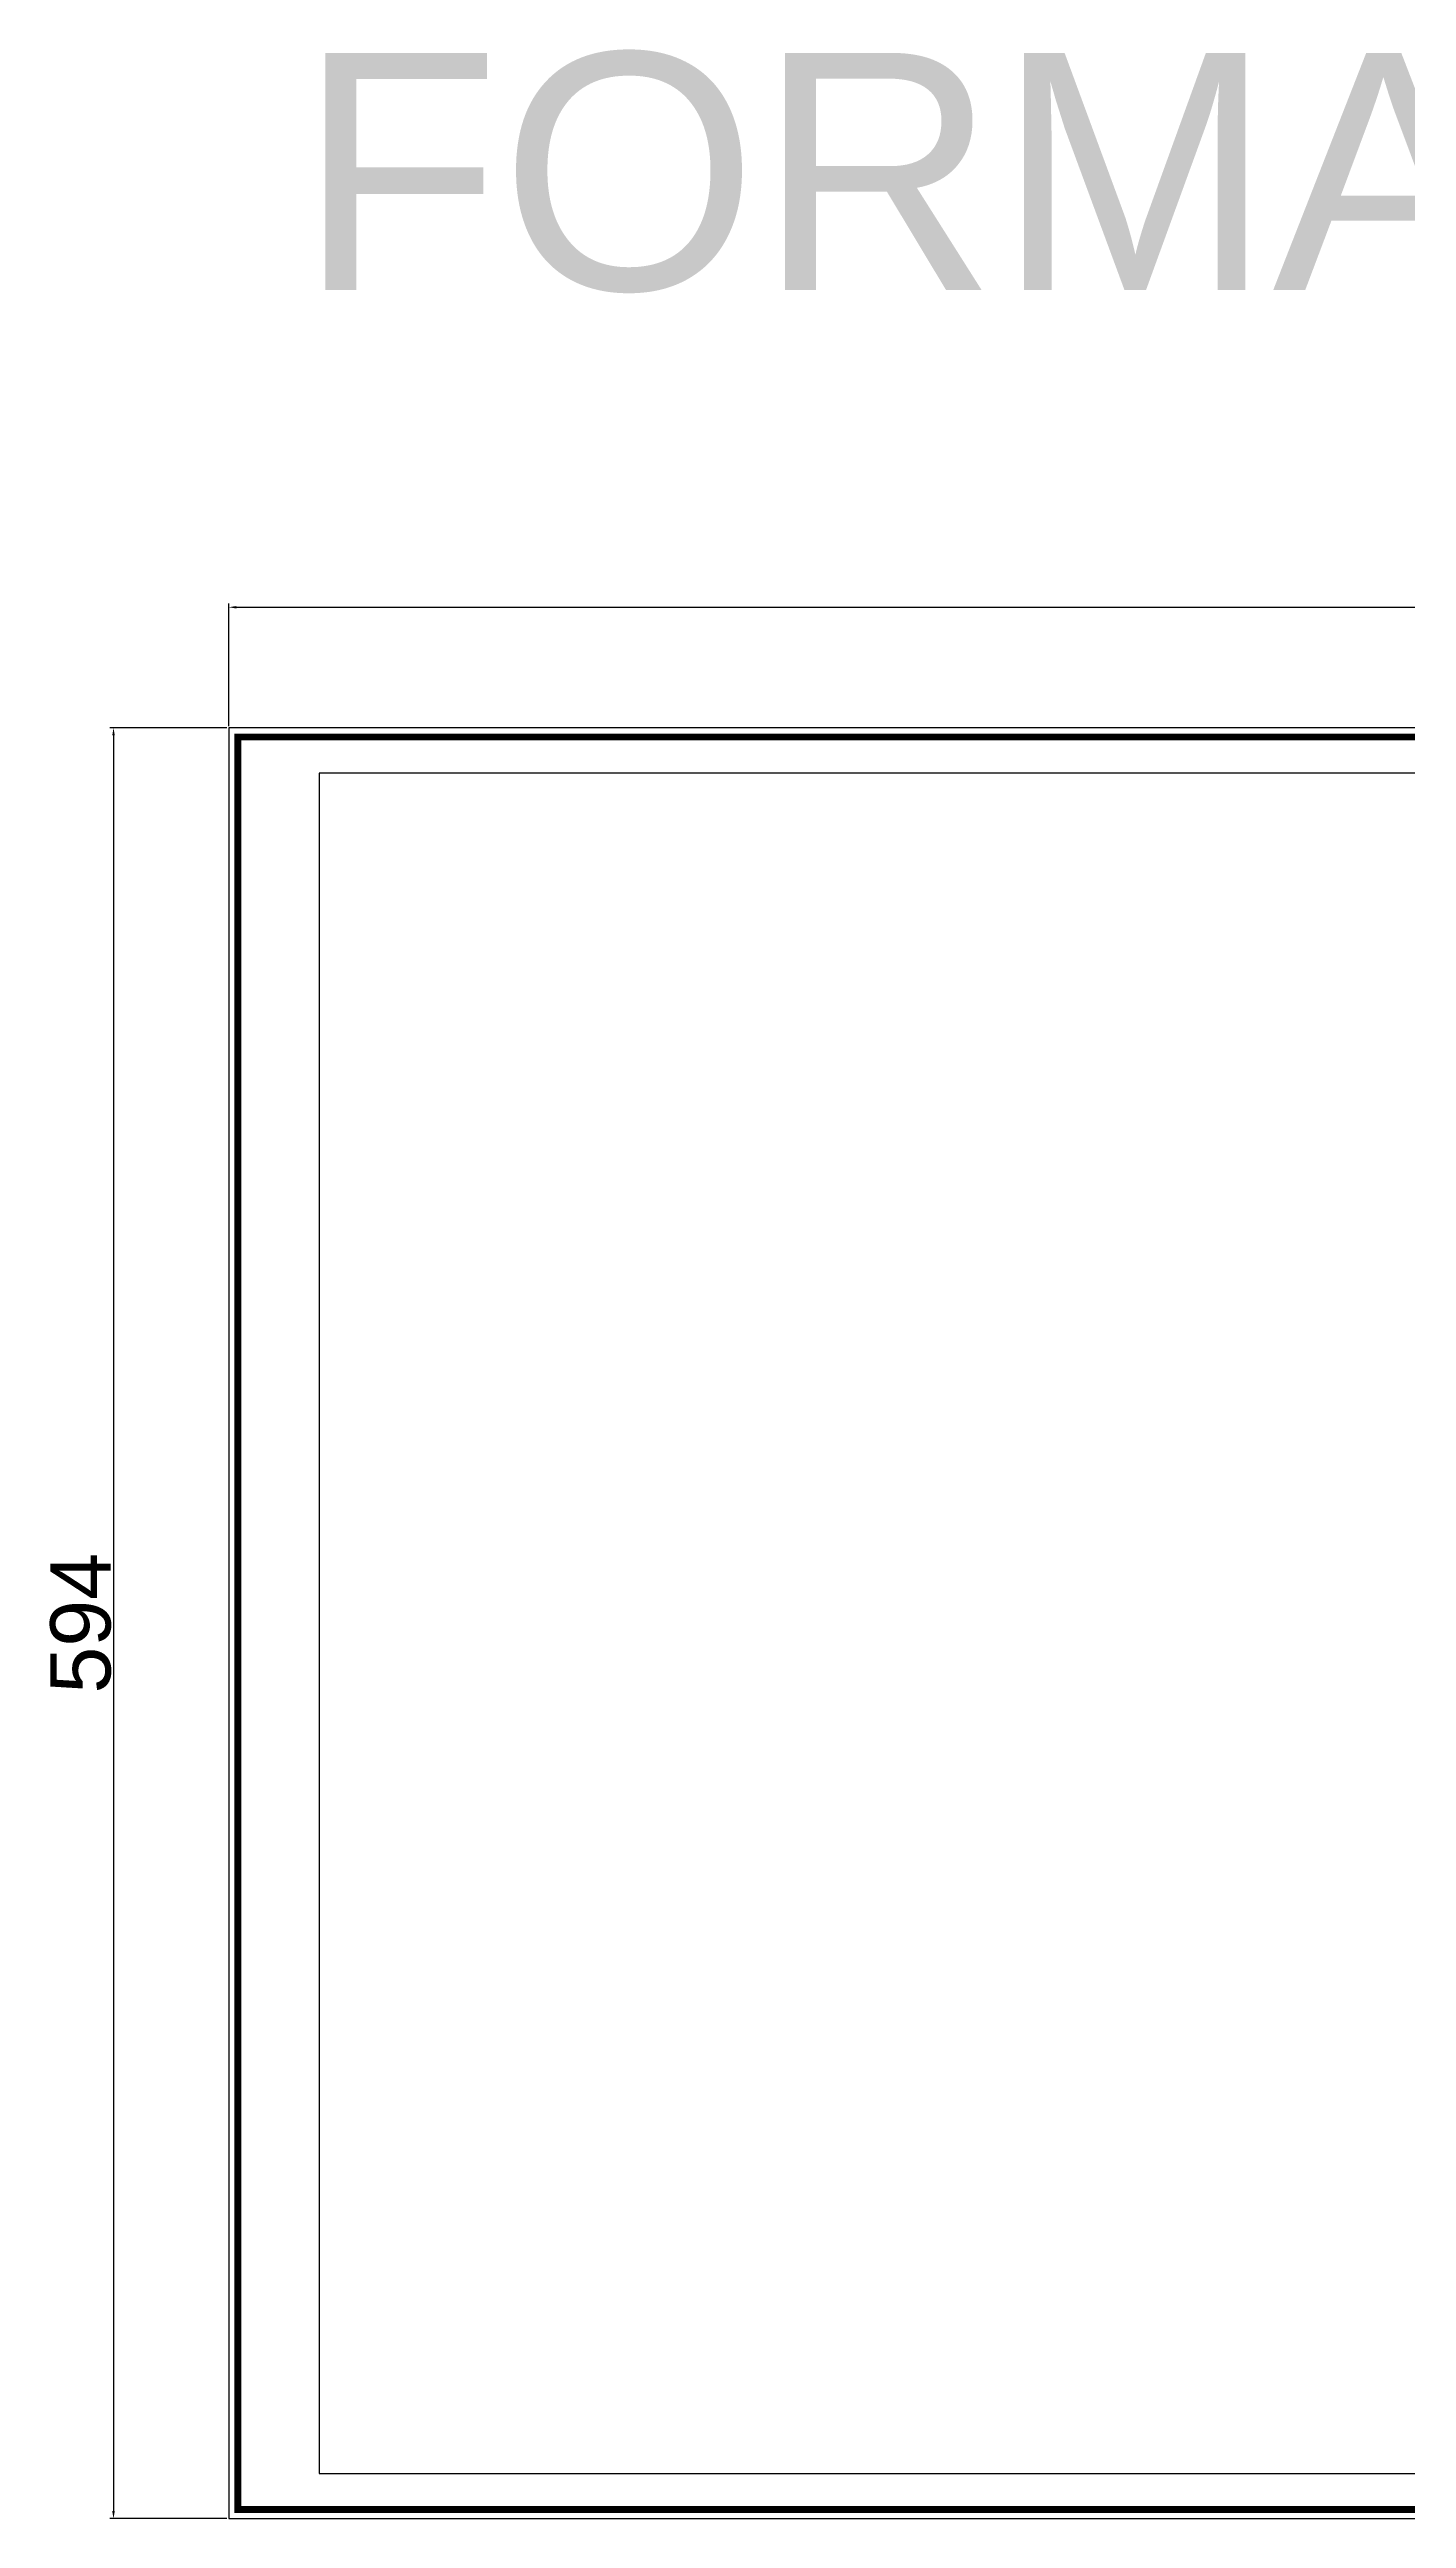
# Model space of a CAD drawing. Header units: millimetres. Extents: x -6666 to 12802, y -941 to 4807.
# Drawn here: x 210 to 661, y 1175 to 1995 of the extents above; entities that cross this region are included whole.
import ezdxf

# ---------------------------------------------------------------- set-up
doc = ezdxf.new("R2010")
doc.units = ezdxf.units.MM
doc.styles.get("Standard").update_dxf_attribs({"font": 'arial.ttf'})
doc.dimstyles.new('ISO-25', dxfattribs={"dimtxt": 2.5, "dimasz": 2.5, "dimexe": 1.25, "dimexo": 0.625, "dimtad": 1, "dimdec": 3, "dimtxsty": 'Standard', "dimcen": 2.5, "dimadec": 0, "dimazin": 0, "dimtfac": 1, "dimtdec": 3, "dimtmove": 0, "dimatfit": 3, "dimfxl": 1, "dimarcsym": 0})

# ---------------------------------------------------------------- blocks, each defined once
blk = doc.blocks.new('*D16')
at = {"color": 0, "lineweight": -2, "transparency": 16777216}
for p, q in [((269.86, 1770.11), (269.86, 1810.77)), ((1110.86, 1770.11), (1110.86, 1810.77)), ((272.36, 1809.52), (1108.36, 1809.52))]:
    blk.add_line(p, q, dxfattribs=at)
at = {"color": 0, "transparency": 16777216}
for points in [[(272.36, 1809.93), (272.36, 1809.1), (269.86, 1809.52)], [(1108.36, 1809.93), (1108.36, 1809.1), (1110.86, 1809.52)]]:
    blk.add_solid(points, dxfattribs=at)
at = {"layer": 'Defpoints', "color": 0, "transparency": 16777216}
for p in [(1110.86, 1809.52), (269.86, 1769.49), (1110.86, 1769.49)]:
    blk.add_point(p, dxfattribs=at)
at = {"color": 0, "transparency": 16777216, "insert": (690.36, 1820.35), "char_height": 2.5, "attachment_point": 5}
blk.add_mtext('{\\H8x;841}', dxfattribs=at)
blk = doc.blocks.new('*D15')
at = {"color": 0, "lineweight": -2, "transparency": 16777216}
for p, q in [((269.24, 1769.49), (230.36, 1769.49)), ((231.61, 1766.99), (231.61, 1177.99)), ((269.24, 1175.49), (230.36, 1175.49))]:
    blk.add_line(p, q, dxfattribs=at)
at = {"color": 0, "transparency": 16777216}
for points in [[(231.19, 1766.99), (232.03, 1766.99), (231.61, 1769.49)], [(231.19, 1177.99), (232.03, 1177.99), (231.61, 1175.49)]]:
    blk.add_solid(points, dxfattribs=at)
at = {"layer": 'Defpoints', "color": 0, "transparency": 16777216}
for p in [(269.86, 1769.49), (231.61, 1175.49), (269.86, 1175.49)]:
    blk.add_point(p, dxfattribs=at)
at = {"color": 0, "transparency": 16777216, "insert": (220.77, 1472.49), "char_height": 2.5, "attachment_point": 5, "rotation": 90}
blk.add_mtext('{\\H8x;594}', dxfattribs=at)

msp = doc.modelspace()

# ---------------------------------------------------------------- linework, layer by layer
for points in [[(269.8628, 1175.4856), (1110.8628, 1175.4856), (1110.8628, 1769.4856), (269.8628, 1769.4856)], [(299.8628, 1190.4856), (1095.8628, 1190.4856), (1095.8628, 1754.4856), (299.8628, 1754.4856)]]:
    msp.add_lwpolyline(points, close=True)
at = {"const_width": 2.28}
msp.add_lwpolyline([(272.8628, 1178.4856), (1107.8628, 1178.4856), (1107.8628, 1766.4856), (272.8628, 1766.4856)], close=True, dxfattribs=at)

# ---------------------------------------------------------------- texts
at = {"color": 7, "insert": (292.8627, 1993.4085), "char_height": 78.61912, "width": 998.202727, "attachment_point": 1}
msp.add_mtext('FORMATO A1', dxfattribs=at)

# ---------------------------------------------------------------- dimensions: what is measured, and where the dimension line sits
at = {"color": 1}
for p2, distance, picture, middle in [((1110.8628, 1769.4856), 40.0311, '*D16', (690.3628, 1820.3532)), ((269.8628, 1175.4856), -38.2534, '*D15', (220.773, 1472.4856))]:
    dim = msp.add_aligned_dim(p1=(269.8628, 1769.4856), p2=p2, distance=distance, text='{\\H8x;<>}', dimstyle='ISO-25', dxfattribs=at)
    dim.commit()
    dim.dimension.update_dxf_attribs({"geometry": picture, "text_midpoint": middle})

doc.saveas('drawing.dxf')
